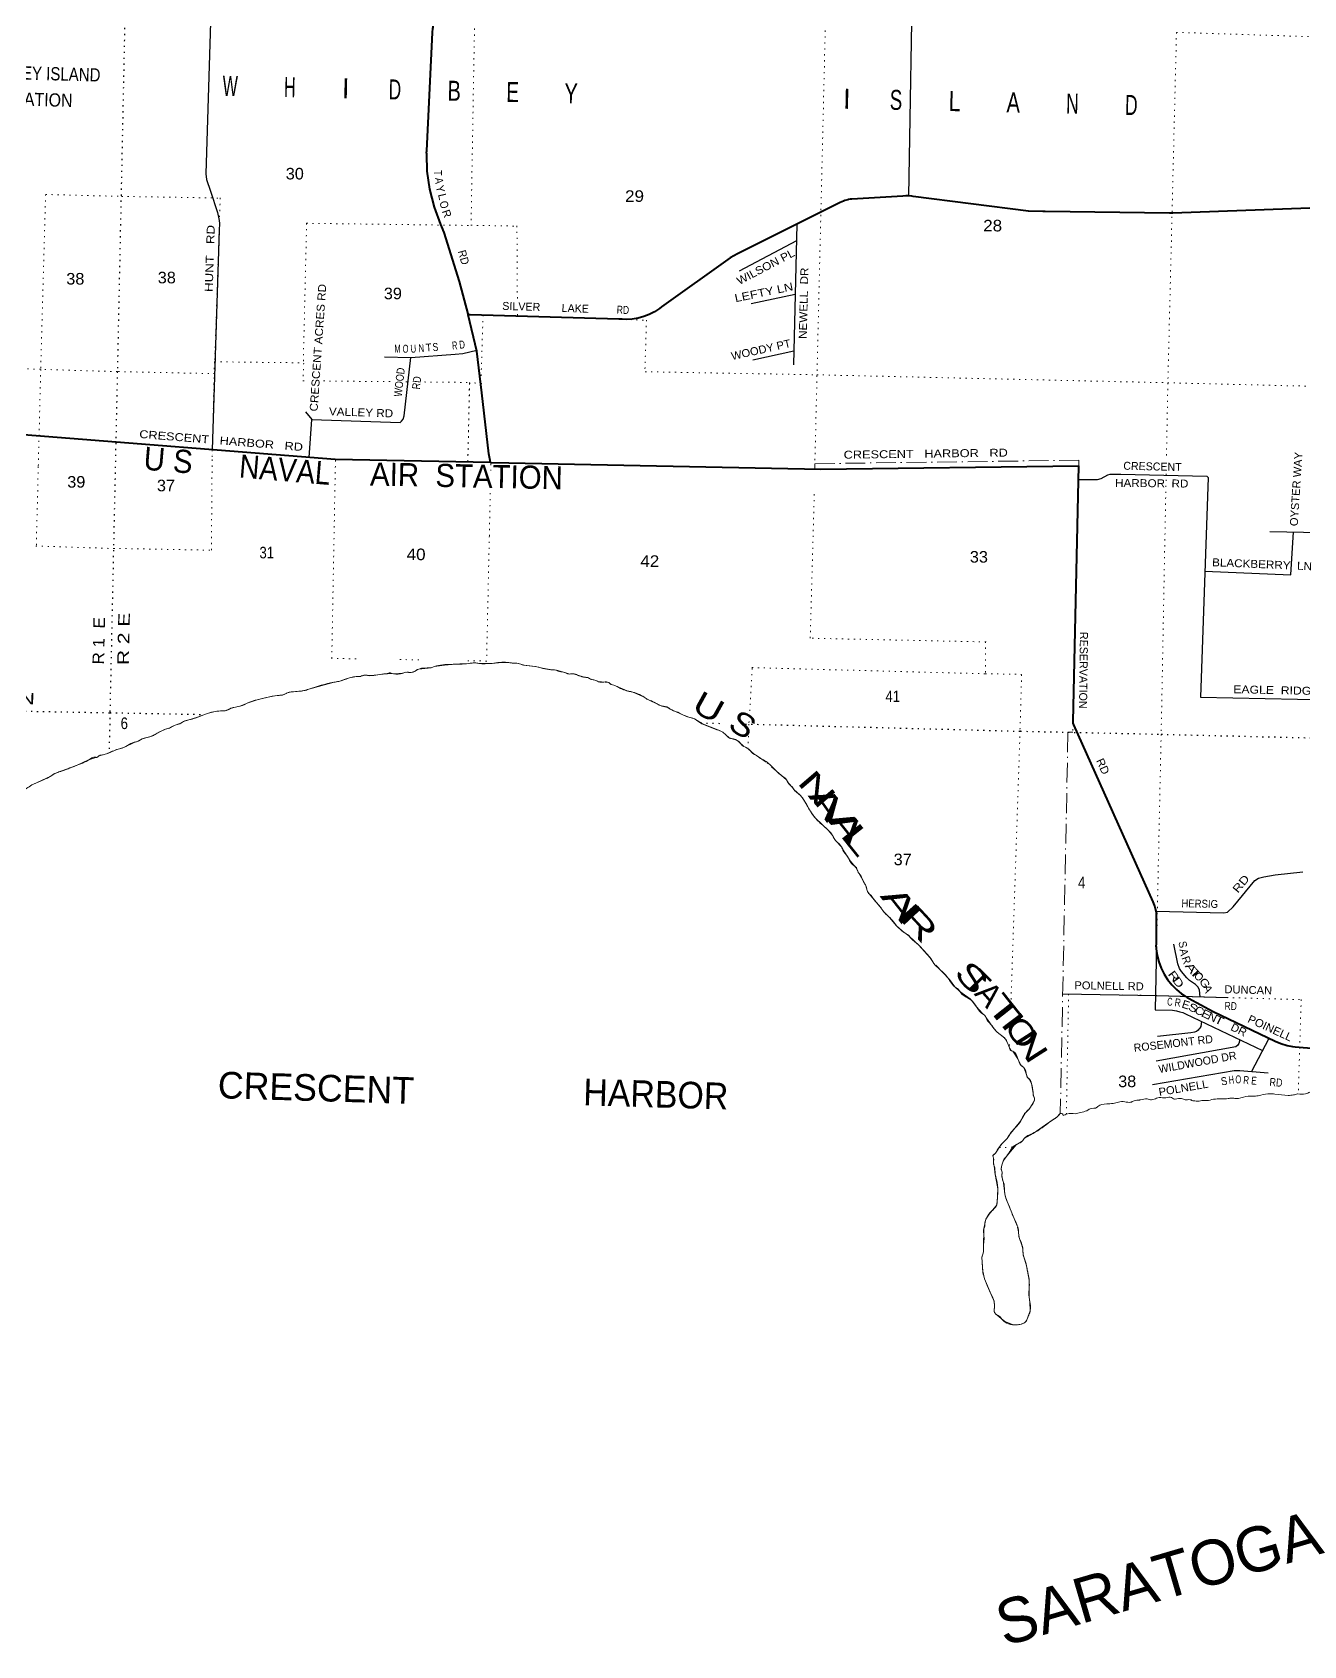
# Model space of a CAD drawing. Header units: feet. Extents: x -493433 to -244333, y 184684 to 373072.
# Drawn here: x -397222 to -377997, y 282114 to 306516 of the extents above; entities that cross this region are included whole.
import ezdxf
from ezdxf.enums import TextEntityAlignment as Align

# ---------------------------------------------------------------- set-up
doc = ezdxf.new("R2010")
doc.units = ezdxf.units.FT
doc.header["$LTSCALE"] = 60
doc.linetypes.add('DOT_DASHED', pattern=[7.7, 5, -1.2, 0.3, -1.2])
doc.linetypes.add('DOTTED', pattern=[1.5, 0.3, -1.2])
for name, color, linetype, lineweight in [('26', 7, 'Continuous', 40), ('27', 7, 'Continuous', 13), ('29', 7, 'Continuous', 25), ('30', 7, 'Continuous', 13), ('39', 7, 'Continuous', 13), ('41', 7, 'Continuous', 13), ('44', 7, 'DOT_DASHED', 13), ('6', 7, 'DOTTED', 25), ('7', 7, 'DOTTED', 13)]:
    doc.layers.add(name, color=color, linetype=linetype, lineweight=lineweight)
doc.layers.add('42', color=7, linetype='Continuous')

msp = doc.modelspace()

# ---------------------------------------------------------------- linework, layer by layer
at = {"layer": '26'}
for points in [[(-390630.73, 302244.44), (-390633.63, 302256.52), (-390759.99, 302746.54), (-390996.14, 303489.38), (-391006.7, 303522.57), (-391014.3, 303539.38), (-391045.77, 303608.91), (-391141.74, 303870.88), (-391209.81, 304141.46), (-391249.21, 304417.66), (-391258.6, 304671.47), (-391259.53, 304696.47), (-391258.33, 304721.47), (-391172.49, 306513.37), (-391164.33, 306572.29), (-391162.44, 306588.89), (-391158.82, 306605.21), (-391153.51, 306621.05), (-391151.11, 306626.31), (-391141.33, 306645.57)], [(-377902.24, 303855.8), (-379975.56, 303781.35), (-379998.48, 303780.52), (-380025.56, 303780.88), (-381906.24, 303805.43), (-381943.35, 303804.13), (-382158.3, 303809.79), (-383903.56, 304031.81), (-383923.97, 304035.58), (-383968.05, 304040.28), (-384012.37, 304040.33), (-384056.46, 304035.76), (-384830.92, 303990.87), (-384856, 303989.42), (-384880.92, 303985), (-384889.94, 303983.4), (-384936.57, 303970.75), (-384956.63, 303962.98), (-384981.54, 303953.32), (-385006.63, 303940.76), (-386509.62, 303188.23), (-386526.29, 303179.88), (-386559.62, 303163.23), (-386671.07, 303103.49), (-387707.01, 302363.35), (-387738.23, 302339.2), (-387812.93, 302289.95), (-387892.38, 302248.77), (-387975.69, 302216.12), (-388061.96, 302192.37), (-388150.23, 302177.75), (-388239.56, 302172.45), (-388303.95, 302175.37), (-388337.19, 302176.89), (-388353.95, 302177.38), (-390600.79, 302243.55), (-390630.73, 302244.44)], [(-390293.62, 300009.56), (-390299.35, 300040.06), (-390318.58, 300142.47), (-390423.11, 301061.5), (-390498.5, 301693.77), (-390630.73, 302244.44)], [(-390293.62, 300009.56), (-392640.95, 300054.79), (-397354.82, 300428.69), (-398694.46, 300545.54)], [(-390293.62, 300009.56), (-390018.51, 300004.26), (-385296.45, 299906.76), (-381400.72, 299956.4), (-381486.35, 296092.25), (-381486.94, 296065.84), (-381476.38, 296042.25), (-380278.59, 293366.05), (-380267.38, 293341.01), (-380258.46, 293316.05), (-380249.78, 293291.75), (-380225.54, 293201.24), (-380230.25, 292730.21), (-380230.61, 292694.51), (-380229.66, 292680.21), (-380227.81, 292652.45), (-380213.17, 292553.28), (-380188.25, 292456.18), (-380153.31, 292362.22), (-380108.74, 292272.43), (-380055.03, 292187.79), (-379992.77, 292109.22), (-379922.64, 292037.59), (-379845.4, 291973.69), (-379789.6, 291936.61), (-379759.39, 291916.54), (-379739.6, 291905.96), (-379367.08, 291706.83), (-378429.93, 291259.44), (-378341.28, 291221.57), (-378249.15, 291193.18), (-378164.51, 291176.04), (-378126.18, 291170.98), (-377821.11, 291148.86)]]:
    msp.add_lwpolyline(points, dxfattribs=at)
at = {"layer": '29'}
for p, q in [((-385659.17, 303614.04), (-385712.33, 301487.66)), ((-385665.53, 303359.77), (-386534.01, 302904.29)), ((-385685.77, 302549.88), (-386354.14, 302411.23)), ((-385707.2, 301692.77), (-386325.56, 301554.73)), ((-392990.77, 300661.2), (-393088.14, 300773.87)), ((-378510.18, 298967.66), (-377744.3, 298950.63)), ((-378785.19, 290795.74), (-378519.94, 291302.41))]:
    msp.add_line(p, q, dxfattribs=at)
for points in [[(-383968.05, 304040.28), (-383901.94, 307835.67), (-383881.48, 307873.73), (-383866.06, 307892.94), (-383816.51, 307919.23), (-383721.92, 307927.15), (-382363.23, 307905.88), (-382247.53, 307912.73), (-382192.3, 307922.48), (-381920.9, 308002.19), (-380957.9, 308279.97), (-380872.23, 308290.75), (-379896.54, 308348.31), (-378930.88, 308539.96), (-378783.43, 308560.77), (-378385.72, 308575.95), (-377765.6, 308611.14), (-377295.91, 308689.86)], [(-394521.66, 306831.19), (-394600.25, 304377.39), (-394586.65, 304287.47), (-394529.03, 304110.28), (-394421.04, 303787.93), (-394394.99, 303669.99), (-394391.74, 303624.5), (-394394.99, 303520.5), (-394500.56, 300202.38)], [(-391896.39, 301605.38), (-391499.28, 301598.48), (-390826.33, 301648.29), (-390712.91, 301659.96), (-390499.97, 301706.14)], [(-393035.23, 300086.06), (-392995.59, 300661.36), (-391657.73, 300616.56), (-391638.72, 300632.99), (-391612.73, 300665.49), (-391596.43, 300717.32), (-391497.41, 301598.62)], [(-381405.29, 299750.21), (-381115.55, 299751.39), (-381060.33, 299767.64), (-380958.84, 299824.38), (-380923.89, 299832.64), (-380761.01, 299831), (-379462.07, 299800.14), (-379441.34, 299784.69), (-379560.13, 296461.52), (-376133.75, 296387.44)], [(-379492.07, 298365.58), (-378191.65, 298312.1), (-378149.72, 298959.64)], [(-380231.14, 293222.15), (-379207.07, 293199.51), (-379150.55, 293210.2), (-379065.64, 293290.22), (-378736.04, 293687), (-378678.45, 293723.51), (-378599.61, 293745.5), (-378429.02, 293772.9), (-378012.27, 293819.7)], [(-380227.09, 292647.57), (-380227.09, 292473.14), (-380241.71, 291733.78), (-379980.48, 291724.46), (-379920.11, 291715.9), (-379868.13, 291702.9), (-379824.28, 291689.9), (-379784.28, 291672.87), (-378617.97, 291115.16)], [(-379564.34, 291924.96), (-379572.52, 292036.02), (-379597.5, 292079.52), (-379631, 292114.02), (-379725.2, 292175.77), (-379765.15, 292214.7), (-379845.4, 292312.27), (-379874.63, 292357.76), (-379898.44, 292425.26), (-379960.76, 292722.25)], [(-381638.56, 291971.02), (-380222.22, 291946.65), (-379150.22, 291915.77)], [(-379540.6, 291556.35), (-379554.66, 291480.28), (-379566.11, 291456.13), (-379580.64, 291438.03), (-379592.09, 291423.63), (-379616.28, 291405.11), (-379648.94, 291396), (-379701.54, 291385.36), (-380209.36, 291327)], [(-378960.53, 291278.97), (-378976.43, 291220.29), (-378992.74, 291197.76), (-379021.74, 291173.84), (-380229.84, 290953.94)], [(-378532.71, 290774.73), (-378965.3, 290810.72), (-379051.14, 290810.79), (-380284.13, 290597.88)]]:
    msp.add_lwpolyline(points, dxfattribs=at)
at = {"layer": '39'}
for points in [[(-398818.93, 293637.44), (-398655.15, 293864.28), (-398597.54, 293927.8), (-398564.13, 293991.72), (-398539.43, 294019.52), (-398393.42, 294176.26), (-398315.23, 294263.62), (-398273.82, 294323.38), (-398141.96, 294478.35), (-398090.51, 294535.92), (-397947.65, 294630.23), (-397761.46, 294778.23), (-397622.48, 294880.66), (-397547.18, 294917.66), (-397361.36, 295045.5), (-397340.95, 295059.27), (-397271.53, 295106.45), (-397086.38, 295196.01), (-396962.31, 295254.35), (-396880.72, 295305.36), (-396819.8, 295328.5), (-396598.51, 295409.36), (-396383.01, 295504.44), (-396259.15, 295550.69), (-396245.07, 295548.44), (-396210.33, 295574.05), (-396175.87, 295583.53), (-396121.18, 295596.7), (-395946.48, 295666.28), (-395861.32, 295691.02), (-395653.89, 295786.23), (-395637.73, 295787.97), (-395568.49, 295825.08), (-395412.33, 295872.79), (-395365.56, 295894.16), (-395227.08, 295968.39), (-395147.97, 295993.23), (-395092.99, 296022.53), (-394960.95, 296074.69), (-394936.44, 296092.41), (-394855.35, 296115.21), (-394758.02, 296143.77), (-394601.65, 296203.58), (-394431.45, 296247.01), (-394318.35, 296255.14), (-394306.25, 296254.94), (-394218.87, 296291.74), (-394081.15, 296323.64), (-393936.87, 296383.66), (-393707.8, 296448.25), (-393606.51, 296472.72), (-393489.28, 296486.83), (-393392.06, 296509.35), (-393377.76, 296519.18), (-393323, 296536.38), (-393114.85, 296559.01), (-393039.85, 296579.9), (-392662.79, 296686.29), (-392585.91, 296699.08), (-392441.85, 296747.01), (-392288.11, 296772.58), (-392278.03, 296772.4), (-392207.09, 296791.34), (-392112.4, 296785.69), (-391999.23, 296797.85), (-391876.97, 296813.43), (-391865.66, 296813.43), (-391857.76, 296813.56), (-391847.57, 296819.43), (-391758.93, 296813.87), (-391621.63, 296821.59), (-391587.1, 296835.11), (-391476.13, 296837.23), (-391433.47, 296854.64), (-391376.43, 296885.92), (-391210.73, 296903.22), (-391194.56, 296904.95), (-391139.8, 296922.15), (-390889.09, 296956.15), (-390622.6, 296969.7), (-390531.69, 296978.22), (-390471.31, 296971.13), (-390273.64, 296971.76), (-390035.38, 296985.79), (-389964.95, 296976.52), (-389874.33, 296968.92), (-389794.08, 296945.36), (-389625.03, 296924.3), (-389381.85, 296875.77), (-389305.3, 296870.42), (-389231.13, 296844.96), (-389225.08, 296844.85), (-389094.6, 296810.35), (-389044.09, 296815.52), (-388977.9, 296794.23), (-388887.67, 296764.45), (-388819.27, 296755.21)], [(-388819.27, 296755.21), (-388771.31, 296730.2), (-388715.03, 296719.15), (-388661.03, 296694.03), (-388578.43, 296688.57), (-388505.95, 296681.27), (-388470.16, 296652.44), (-388428, 296641.63), (-388326.04, 296591.5), (-388235.89, 296557.69), (-388197.75, 296546.95), (-388167.58, 296542.41), (-387967.4, 296458.32), (-387913.57, 296423.13), (-387843.47, 296395.71), (-387705.54, 296326.81), (-387603.14, 296300.86), (-387581.26, 296284.36), (-387463.19, 296231.92), (-387347.22, 296175.5), (-387200.86, 296126.61), (-387143.12, 296085.3), (-387047.17, 296037.28), (-386846.84, 295961.26), (-386838.81, 295959.1), (-386762.92, 295917.48), (-386721.29, 295876.45), (-386663.55, 295835.14), (-386647.45, 295832.84), (-386537.32, 295788.61), (-386485.91, 295731.28), (-386386.1, 295673.12), (-386302.83, 295593.07), (-386272.8, 295580.45), (-386213.15, 295533.06), (-386167.18, 295510.1), (-386020.06, 295390.64), (-385895.07, 295275.6), (-385823.5, 295217.92), (-385802.04, 295177.24), (-385762.59, 295128.18), (-385728.78, 295101.39), (-385703.33, 295058.62), (-385637.81, 295001.05), (-385629.85, 294994.87), (-385548.96, 294894.7), (-385441.32, 294711.42), (-385376.3, 294625.63), (-385231.51, 294490.09), (-385146.3, 294405.98), (-385077.72, 294293.93), (-384978.86, 294183.37), (-384965.4, 294146.85), (-384890.56, 294046.79), (-384878.85, 294024.41), (-384772.3, 293893.56), (-384756.35, 293883.2), (-384768.3, 293891.48), (-384766.5, 293879.35), (-384746.78, 293854.82), (-384741.23, 293826.5), (-384694.01, 293761.18), (-384653.33, 293667.76), (-384623.88, 293622.91), (-384597.25, 293533.76), (-384575.79, 293493.07), (-384549.95, 293472.46), (-384508.58, 293417.33), (-384386.15, 293272.09), (-384337.02, 293200.69), (-384299.32, 293165.77), (-384289.38, 293157.54), (-384147.04, 292997.85), (-384047.82, 292907.44), (-383970.13, 292853.69), (-383932.59, 292810.71), (-383809.46, 292703.77), (-383758.05, 292646.44), (-383637.53, 292507.29), (-383570.72, 292409.37), (-383487.37, 292333.36), (-383392.3, 292236.97), (-383272.11, 292079.69), (-383202.58, 292020.03), (-383198.7, 292011.9), (-383005.77, 291861.42), (-382946.77, 291777.76), (-382839.96, 291661.01), (-382814.11, 291640.41), (-382804.47, 291616.05), (-382727.68, 291511.92), (-382654.79, 291415.93), (-382565.86, 291342.06), (-382514.45, 291300.4)], [(-382764.31, 287516.47), (-382829.81, 287686.91), (-382850.32, 287779.99), (-382859.76, 287927.3), (-382862.67, 287989.83), (-382838.97, 288074.08), (-382838.03, 288126.47), (-382832.46, 288323.91), (-382837.05, 288404.62), (-382819.95, 288458.74), (-382819.36, 288490.99), (-382819.08, 288507.11), (-382789.29, 288593.27), (-382723.17, 288680.82), (-382642.84, 288774.16), (-382631.6, 288838.47), (-382622.82, 288989.49), (-382641.85, 289165.19), (-382662.51, 289250.21), (-382676.42, 289373.4), (-382686.1, 289395.75), (-382686.41, 289490.49), (-382695.87, 289524.92), (-382652.74, 289568.52), (-382648.56, 289576.51), (-382569.81, 289694.08), (-382532.75, 289735.77), (-382485.54, 289781.31), (-382435.78, 289857.05), (-382361.55, 289946.47), (-382266.63, 290065.77), (-382216.47, 290163.68), (-382150.75, 290229.07), (-382105.19, 290294.8), (-382067.2, 290388.87), (-382082.64, 290427.44), (-382089.69, 290484.01), (-382111.56, 290613.39), (-382160.44, 290698.89), (-382178.33, 290713.31), (-382185.89, 290741.66), (-382187.8, 290747.74), (-382222.23, 290851.14), (-382273.86, 290896.38), (-382314.68, 290981.74), (-382395.13, 291106.09), (-382423.17, 291116.66), (-382450.46, 291169.53)], [(-382514.45, 291300.4), (-382475.92, 291234.44), (-382458.46, 291190.28), (-382450.94, 291176.01), (-382450.45, 291169.51)], [(-374959.22, 290819.55), (-375103.04, 290721.87), (-375170.09, 290694.81), (-375259.76, 290643.96), (-375359.42, 290597.31), (-375436.37, 290580.5), (-375567.92, 290554.56), (-375612.25, 290557.35), (-375654.66, 290554.05), (-375763.32, 290568.02), (-375813.87, 290560.83), (-375902.66, 290558.34), (-376007.82, 290542.03), (-376090.64, 290535.4), (-376224.51, 290493.37), (-376234.56, 290495.56), (-376272.72, 290504.28), (-376379.8, 290494.05), (-376508.62, 290508.38), (-376532.95, 290500.74), (-376581.46, 290495.53), (-376633.62, 290510.54), (-376702.1, 290515.75), (-376768.67, 290514.89), (-376886.2, 290484.68), (-376991.11, 290482.47), (-377098.33, 290464.16), (-377185.22, 290455.6), (-377328.22, 290466.13), (-377465.47, 290460.44), (-377559.95, 290478.21), (-377573.95, 290484.49), (-377626.11, 290499.51), (-377726.85, 290505.29), (-377793.5, 290500.39), (-377904.68, 290486.19), (-377969.67, 290461.11), (-378088.3, 290459.8)], [(-378088.67, 290461.16), (-378151.5, 290444.1), (-378232.29, 290437.44), (-378435.64, 290457.08), (-378506.13, 290462.34), (-378645.65, 290442.58), (-378724.61, 290425.81), (-378871.95, 290420.29), (-379019.75, 290388.58), (-379088.15, 290397.83), (-379138.7, 290390.64), (-379360.78, 290378.36), (-379459.93, 290359.91), (-379536.55, 290361.25), (-379613.38, 290350.48), (-379621.41, 290352.64), (-379663.75, 290353.36), (-379711.81, 290372.34), (-379752.18, 290371.02), (-379788.47, 290371.65), (-379844.63, 290388.75), (-379939.54, 290382.32), (-379965.72, 290384.79), (-379997.57, 290407.51), (-380080.42, 290398.87), (-380185.19, 290404.71), (-380256.23, 290379.74), (-380298.75, 290370.39), (-380365.07, 290383.64), (-380466.17, 290369.26), (-380482.34, 290367.53), (-380559.21, 290354.74), (-380618.08, 290333.58), (-380700.64, 290341.06), (-380799.54, 290336.72), (-380878.57, 290315.92), (-380975.49, 290309.54), (-381109.37, 290267.5), (-381119.63, 290257.6), (-381226.93, 290235.27), (-381277.88, 290205.91), (-381369.11, 290179.27), (-381452.14, 290160.55), (-381587.41, 290152.81), (-381638.03, 290141.59), (-381637.81, 290153.68), (-381643.79, 290157.82), (-381673.92, 290164.38), (-381677.9, 290162.15)], [(-381677.9, 290162.15), (-381739.61, 290101.02), (-381800.82, 290061.76), (-382052.07, 289884.69), (-382223.29, 289784.84), (-382246.05, 289752.98), (-382331.75, 289698.02), (-382341.9, 289694.17), (-382492.35, 289515.36), (-382529.47, 289469.64), (-382567.9, 289351.37), (-382572.3, 289331.3), (-382557.15, 289276.6), (-382562.13, 289224.29), (-382549.21, 289157.54), (-382547.34, 289149.45), (-382535.75, 289121.03), (-382521.65, 289007.91), (-382501.62, 288888.63), (-382457.21, 288779.02), (-382383.89, 288594.33), (-382316.3, 288427.88), (-382300.65, 288288.52), (-382275.57, 288225.6), (-382245.06, 288128.32), (-382236.93, 288019.34), (-382225.56, 287978.83), (-382187.38, 287859.25), (-382172.74, 287776.34), (-382169.03, 287758.14), (-382150.61, 287661.07), (-382146.64, 287546.11), (-382149.58, 287382.89), (-382132.99, 287295.93), (-382130.12, 287231.38), (-382139.64, 287150.92), (-382169.17, 287078.86), (-382181.88, 287044.81), (-382221.06, 286997.12), (-382269.81, 286977.81), (-382342.61, 286966.97), (-382553, 287043.16), (-382582.55, 287081.97), (-382656.21, 287135.66), (-382679.64, 287178.39), (-382677.11, 287206.56), (-382674.77, 287224.67), (-382682.82, 287337.68), (-382698.26, 287376.25), (-382764.31, 287516.47)]]:
    msp.add_spline(points, degree=3, dxfattribs=at)
at = {"layer": '44'}
for points in [[(-398694, 300545.52), (-392640.95, 300054.79), (-390293.62, 300009.56), (-385389.89, 299908.68)], [(-385389.89, 299908.68), (-385388.05, 299990.94), (-381397.41, 300042.96)], [(-381397.41, 300042.96), (-381487.99, 295928.88), (-381561.31, 295930.76), (-381677.79, 290162.26)], [(-390173.21, 296979.94), (-390269.85, 296971.86), (-390463, 296970.96), (-390526.7, 296978.25), (-390617.25, 296970.07), (-390759.5, 296962.93), (-390989.95, 296946.16), (-391138.1, 296922.47), (-391190.15, 296905.6), (-391377.44, 296885.79), (-391394.75, 296879.72), (-391434.33, 296854.24), (-391478.33, 296836.59), (-391494.86, 296833.74), (-391533.41, 296835.09), (-391575.93, 296836.75), (-391629.05, 296820.63), (-391679.69, 296816.2), (-391751.42, 296813.98), (-391846.48, 296819.48), (-391861.46, 296813.47), (-391917.97, 296809.4), (-392001.16, 296797.62), (-392107.17, 296786.2), (-392129.01, 296785.2), (-392180.2, 296790.52), (-392215.1, 296790.38), (-392265.07, 296774.65), (-392344.9, 296765.76), (-392427.57, 296750.48), (-392493.37, 296730.43), (-392571.74, 296702.74), (-392655.66, 296688.09), (-392894.25, 296620.99), (-393112.7, 296559.6), (-393153.22, 296551.1), (-393307.09, 296538.92), (-393363.89, 296524.76), (-393393.56, 296508.85), (-393433.41, 296497.48), (-393480.38, 296488.2), (-393592.65, 296475.3), (-393821.12, 296417.57), (-393958.94, 296376.04), (-394084.91, 296322.4), (-394174.38, 296302.1), (-394227, 296289.04), (-394295.96, 296256.96), (-394419.39, 296248.66), (-394509.99, 296231.06), (-394604.05, 296202.76), (-394722.43, 296155.88), (-394937.36, 296092.11), (-394963.34, 296073.59), (-395088.88, 296024.44), (-395141.37, 295996.34), (-395224.95, 295969.38), (-395387.88, 295883.55), (-395442.47, 295861.69), (-395559.24, 295828.3), (-395619.43, 295796.6), (-395683.7, 295774.38), (-395826.31, 295704.34), (-395858.06, 295692.11), (-395955.48, 295663.08), (-396070.07, 295614.47), (-396135.43, 295593), (-396208.33, 295574.63), (-396217.54, 295570.53), (-396238.03, 295552.04), (-396244.72, 295548.56), (-396257.13, 295550.96), (-396261.52, 295549.9), (-396381.26, 295505.19), (-396542.92, 295432.04), (-396588.14, 295413.35), (-396789.86, 295339.48), (-396881.69, 295304.97), (-396951.34, 295260.25), (-397006.07, 295233.69), (-397223.61, 295133.36)], [(-383647.19, 292518.84), (-383815.73, 292710.21), (-383884.21, 292769.46), (-383967.34, 292851.1), (-384063.89, 292921.1), (-384157.47, 293008.62), (-384255.55, 293123.16), (-384348.39, 293214.8), (-384404.2, 293294.05), (-384566.23, 293484.78), (-384592.15, 293521.49), (-384622.33, 293619.53), (-384722.01, 293799.45), (-384768.06, 293884.18), (-384852.83, 293987.08), (-384938.13, 294109.47), (-384982.97, 294189.33), (-385076.21, 294291.85), (-385116.64, 294363.5), (-385181.33, 294441.57), (-385381.01, 294630.46), (-385437.8, 294706.11), (-385511.72, 294832.72), (-385577.44, 294935.91), (-385615.44, 294981.08), (-385702.75, 295058.07), (-385724.68, 295096.15), (-385788.83, 295159.2), (-385818.27, 295211.3), (-386122.92, 295476.64), (-386270.67, 295579.04), (-386303.26, 295593.36), (-386396.94, 295680.57), (-386469.87, 295720.63), (-386541.47, 295791.21), (-386573.64, 295807.94), (-386637.13, 295829.95), (-386687.61, 295849.22), (-386779.47, 295929.47), (-386856.92, 295964.76), (-387089.24, 296056.8), (-387208.14, 296130.02), (-387328.96, 296167.87), (-387584.58, 296286.24), (-387609.82, 296303.72), (-387700.42, 296324.67), (-387882.51, 296410.61), (-387991.6, 296471.15), (-388116.92, 296526.9), (-388172.9, 296543.52), (-388228.41, 296555.29), (-388430.02, 296642.48), (-388466.67, 296651.24), (-388503.16, 296680.63), (-388561.5, 296687.21), (-388667.81, 296695.38), (-388714.12, 296718.86), (-388763.87, 296727.12), (-388821, 296755.67), (-388893.98, 296766.51), (-388988.45, 296797.68), (-389042.14, 296814.91), (-389093.73, 296810.25), (-389170.32, 296831.01), (-389297.18, 296868.79), (-389390.24, 296877.23), (-389505.09, 296900.53), (-389614.2, 296922.45), (-389783.25, 296943.62), (-389870.31, 296968.31), (-389914.65, 296972.63), (-390031.57, 296985.58), (-390173.21, 296979.94)], [(-381677.79, 290162.26), (-381731.53, 290107.38), (-381902.98, 289990.15), (-382087.33, 289862.41), (-382223.35, 289784.8), (-382242.94, 289756.04), (-382271.73, 289733.64), (-382345.24, 289690.52), (-382480.42, 289529.87), (-382539, 289453.82), (-382560.14, 289384.19), (-382572.49, 289327.34), (-382557.11, 289274.63), (-382562.63, 289235.23), (-382557.29, 289197.2), (-382534.65, 289114.72), (-382514.59, 288946.99), (-382499.23, 288882.21), (-382443.79, 288745.23), (-382323.44, 288445.75), (-382307.63, 288375.17), (-382304.44, 288303.2), (-382252.54, 288155.93), (-382241.98, 288109.69), (-382238.9, 288028.85), (-382219.65, 287960.3), (-382187.18, 287858.39), (-382148.55, 287644.85), (-382149.68, 287385.72), (-382136.14, 287314.89), (-382132.76, 287180.34), (-382189.08, 287030.4), (-382220.77, 286997.32), (-382262.23, 286979.89), (-382311.61, 286969.01), (-382402.13, 286973.28), (-382516.12, 287018.22), (-382655.74, 287135.16), (-382679.62, 287176.06), (-382672.94, 287247.74), (-382679.25, 287324.81), (-382705.53, 287391.99), (-382822.25, 287664.34), (-382850.25, 287779.14), (-382862.51, 287984.14), (-382838.98, 288073.77), (-382837.65, 288141.11), (-382831.5, 288425.1), (-382804.17, 288566.8), (-382754.09, 288641.87), (-382651.04, 288760.78), (-382638.54, 288783.77), (-382632.88, 288817.18), (-382624.2, 289024.2), (-382665.9, 289270.83), (-382671.72, 289337.12), (-382688.31, 289416.95), (-382686.32, 289489.32), (-382695.26, 289526.88), (-382674.67, 289548.3), (-382655.35, 289564.63), (-382580.24, 289680.52), (-382545.27, 289722.4), (-382483.43, 289783.82), (-382450.32, 289836.12), (-382281.79, 290046.3), (-382211.38, 290170.07), (-382159.9, 290218.81), (-382126.46, 290261.33), (-382087.43, 290326.44), (-382069.45, 290372.43), (-382068.05, 290395.48), (-382083.54, 290433.94), (-382112.51, 290617.45), (-382147.26, 290681.43), (-382175.49, 290709.16), (-382197.27, 290777.41), (-382226.72, 290859.16), (-382264.44, 290885.86), (-382279.53, 290906.76), (-382318.76, 290989.15), (-382373.23, 291076.63), (-382396.85, 291107.79), (-382417.37, 291112.75), (-382425.78, 291120.25), (-382440.57, 291144.97), (-382475.62, 291233.81), (-382516.08, 291302.14), (-382633.26, 291394.04), (-382680.16, 291447.37), (-382795.44, 291603.65), (-382818.75, 291645.01), (-382853.96, 291675.46), (-382946.56, 291777.51), (-383008.81, 291865.11), (-383042.4, 291897.21), (-383196.72, 292009.66), (-383273.58, 292081.44), (-383352.68, 292188.89), (-383594.29, 292440.61), (-383647.19, 292518.84)]]:
    msp.add_lwpolyline(points, dxfattribs=at)
at = {"layer": '6'}
for p, q in [((-395820.29, 306851.11), (-395935.79, 301390.1)), ((-395935.86, 301385.23), (-396048.21, 296235.5)), ((-398770.83, 296275.15), (-396049.74, 296225.14)), ((-396046.19, 296235.47), (-396061.43, 295618.06)), ((-396048.62, 296225.14), (-394615.12, 296198.72)), ((-387118.03, 296071.69), (-386783.22, 296062.96)), ((-386441.34, 296054.04), (-382288.82, 295945.76)), ((-382280.23, 295945.81), (-380159.42, 295899.74)), ((-380152.71, 295899.11), (-374854.46, 295773.1))]:
    msp.add_line(p, q, dxfattribs=at)
at = {"layer": '7'}
for p, q in [((-385229.95, 306632.74), (-385388.34, 300001.32)), ((-379921.01, 306514.83), (-380050.8, 301217.18)), ((-379921.01, 306514.83), (-374605, 306342.13)), ((-397019.52, 304063.65), (-397095.75, 301418.02)), ((-394380.14, 304010.27), (-394463.61, 301533.65)), ((-393073.86, 303628.99), (-393123.84, 301515.16)), ((-393075.91, 303627.01), (-390587.44, 303594.28)), ((-390589.43, 303596.34), (-389895.77, 303584.4)), ((-389893.69, 303588.39), (-389887.28, 302464.09)), ((-390406.03, 302238.48), (-390438.73, 301202.88)), ((-389887.92, 302223.52), (-390404.01, 302238.45)), ((-389887.92, 302223.52), (-387936.54, 302161.69)), ((-389886.08, 302253.08), (-389885.91, 302223.48)), ((-387936.5, 302163.7), (-387958.68, 301377.88)), ((-397097.06, 301420.11), (-398678.15, 301457.3)), ((-395935.9, 301384.05), (-397103.14, 301418.2)), ((-394462.01, 301352.7), (-395933.88, 301384.02)), ((-394465.81, 301529.18), (-394473.79, 301351.83)), ((-394465.83, 301532.52), (-393120.93, 301516.32)), ((-393117.83, 301513.04), (-393130.55, 301253.22)), ((-387954.58, 301381.85), (-385359.32, 301335.34)), ((-394491.29, 300556.47), (-394471.58, 301356.31)), ((-393128.68, 301245.12), (-393058.81, 301244.42)), ((-392818.57, 301242.03), (-391795.29, 301231.82)), ((-391571.13, 301229.58), (-391512.6, 301229)), ((-391291.69, 301226.79), (-390617.94, 301220.07)), ((-390607.93, 301215.87), (-390637.54, 300014.92)), ((-390612.11, 301207.89), (-390635.52, 300014.89)), ((-390426.63, 301202.67), (-390611.92, 301217.96)), ((-380050.87, 301213.15), (-380072.74, 300071.9)), ((-394502.71, 300092.73), (-394497.59, 300300.48)), ((-394513.84, 298684.59), (-394502.14, 300125.71)), ((-392639.7, 300055.41), (-390284.53, 300016.91)), ((-390287.09, 299986.71), (-390289.27, 299887.49)), ((-380077.23, 299837.67), (-380152.68, 295901.13)), ((-390296.78, 299546.15), (-390311.45, 298879.14)), ((-385459.34, 297353.48), (-385398.3, 299528.47)), ((-397169.09, 298746.3), (-395993.88, 298707.98)), ((-395993.84, 298710), (-394513.87, 298682.57)), ((-390310.99, 298900.38), (-390352.66, 297006.41)), ((-382802.04, 297295.5), (-385465.42, 297351.56)), ((-382805.96, 297301.62), (-382810.74, 296811.86)), ((-392325.86, 297040.36), (-392695.64, 297046.72)), ((-391376.04, 297024.01), (-391669.98, 297029.07)), ((-390350.65, 297006.37), (-390645.4, 297011.44)), ((-386336.82, 296898.92), (-386386.02, 296052.6)), ((-386340.71, 296907.06), (-382811.14, 296813.56)), ((-382813.06, 296815.45), (-382262.26, 296804.4)), ((-382262.3, 296802.38), (-382287.88, 295948.63)), ((-386386.15, 296052.6), (-386401.35, 295683.26)), ((-382285.64, 295954.13), (-382426.63, 291755.54)), ((-380152.73, 295896.93), (-380238.05, 291947.66)), ((-381552.15, 291970.84), (-381585.36, 290152.93)), ((-381554.39, 291969.7), (-380238.05, 291947.66)), ((-382444.97, 291209.33), (-382446.58, 291161.41)), ((-382601.84, 289649.95), (-382377.34, 289654.31))]:
    msp.add_line(p, q, dxfattribs=at)
for points in [[(-390427.13, 312070.01), (-390532.81, 306752.34), (-390587.41, 303596.3)], [(-397019.68, 304062.38), (-395872.34, 304033.88), (-394384.21, 304008.33)], [(-397094.64, 301418.03), (-397131.14, 299948.3), (-397161.14, 298740.11)], [(-385359.32, 301335.34), (-380052.86, 301215.2), (-374704.04, 301084.27), (-369502.64, 300995.99)], [(-392693.58, 297048.7), (-392646.62, 299574.13), (-392637.75, 300051.34)], [(-380236.04, 291947.62), (-378034.73, 291885.34), (-378079.84, 290462.16)]]:
    msp.add_lwpolyline(points, dxfattribs=at)

# ---------------------------------------------------------------- texts
at = {"layer": '27'}
for s, height, rotation, width, p in [('T', 121, 271.439, 0.85, (-391150.36, 304428.11)), ('A', 121, 275.954, 0.85, (-391134.33, 304310.83)), ('L', 121, 283.205, 1.05, (-391088.37, 304061.36)), ('O', 121, 285.173, 0.9, (-391066.73, 303946.98)), ('RD', 121, 285.636, 0.95, (-390787.71, 303202.4)), ('RD', 121, 358.312, 0.8, (-388385.93, 302260.51)), ('CRESCENT   HARBOR   RD', 120, 355.392, 1.2, (-395608.37, 300381.9)), ('CRESCENT   HARBOR   RD', 120, 0.747, 1.2, (-384952.54, 300066.62)), ('RD', 121, 294.112, 1.05, (-381138.77, 295501.42)), ('POINELL', 121, 335.374, 1.05, (-378855.73, 291550.42))]:
    msp.add_text(s, height=height, rotation=rotation, dxfattribs=dict(at, width=width)).set_placement(p)
for s, rotation, p in [('Y', 283.018, (-391123.34, 304186.12)), ('R', 288.632, (-391029.19, 303809.37)), ('SILVER', 358.186, (-390117, 302318.28)), ('LAKE', 358.185, (-389219.74, 302286.5)), ('RESERVATION', 269.301, (-381380.07, 297447.71))]:
    msp.add_text(s, height=121, rotation=rotation, dxfattribs=at).set_placement(p)
at = {"layer": '30'}
for s, rotation, width, p in [('HUNT   RD', 88.178, 1.25, (-394494.75, 302586.29)), ('WILSON PL', 27.675, 1.1, (-386530.98, 302692.97)), ('NEWELL  DR', 88.568, 1.1, (-385512.54, 301876.92)), ('CRESCENT ACRES RD', 86.058, 1.1, (-392908.96, 300777.86)), ('LEFTY LN', 11.719, 1.2, (-386588.02, 302432.96)), ('WOODY PT', 12.584, 1.05, (-386638.81, 301557.19)), ('WOOD', 83.589, 0.85, (-391636.68, 300999.36)), ('RD', 83.589, 0.85, (-391361.83, 301110.41)), ('VALLEY RD', 358.082, 1.1, (-392737.97, 300723.85)), ('OYSTER WAY', 86.295, 1.05, (-378088.11, 299043.11)), ('HARBOR  RD', 359.423, 1.1, (-380849.66, 299641.33)), ('BLACKBERRY  LN', 357.645, 1.1, (-379384.03, 298441.84)), ('EAGLE  RIDGE  RD', 358.761, 1.15, (-379062.92, 296520.79)), ('RD', 50.284, 1.25, (-378992.5, 293487.82)), ('HERSIG', 358.734, 0.9, (-379847.23, 293283.68)), ('POLNELL RD', 359.041, 1.05, (-381465.28, 292043.96)), ('DUNCAN ', 358.35, 1.05, (-379197.24, 291984.14)), ('RD', 358.379, 0.8, (-379194.92, 291732.26)), ('DR', 334.444, 1.05, (-379114.01, 291429.03)), ('POLNELL', 9.797, 1.05, (-380179.15, 290427.47)), ('RD', 355.244, 0.85, (-378518.86, 290583.18))]:
    msp.add_text(s, height=120, rotation=rotation, dxfattribs=dict(at, width=width)).set_placement(p)
for s, rotation, width, p in [('D', 5.875, 0.75, (-390717.57, 301732.91)), ('M', 359.005, 0.7, (-391701.7, 301672.01)), ('O', 359.005, 0.65, (-391578.42, 301669.86)), ('U', 4.233, 0.75, (-391456.04, 301671.15)), ('N', 4.233, 0.7, (-391335.05, 301679.63)), ('T', 4.233, 0.9, (-391223.32, 301688.14)), ('S', 4.233, 0.8, (-391121.83, 301696.61)), ('R', 4.233, 0.7, (-390830.24, 301719.89)), ('S', 281.851, 0.95, (-379882.78, 292707.51)), ('A', 306.437, 1.55, (-379749.02, 292328.63)), ('T', 312.741, 1.95, (-379676.14, 292240.93)), ('R', 306.437, 1.4, (-380008.91, 292205.13)), ('D', 306.437, 1.4, (-379940.69, 292110.88)), ('G', 304.867, 1.25, (-379541.85, 292099.95)), ('A', 290.212, 1.15, (-379502.3, 292028.93)), ('C', 357.957, 0.7, (-380022.77, 291794.15)), ('R', 351.93, 0.8, (-379909.08, 291782.23)), ('E', 341.487, 1.05, (-379798.12, 291752.49)), ('S', 334.444, 1.25, (-379694.74, 291707.79)), ('C', 334.444, 1.15, (-379600.15, 291661.92)), ('E', 334.444, 1.25, (-379498.27, 291611.58)), ('N', 334.444, 1.15, (-379402.31, 291566.53)), ('T', 334.444, 1.4, (-379299.91, 291518.44)), ('S', 9.797, 0.9, (-379190.96, 290594.74)), ('H', 6.797, 0.7, (-379085.05, 290612.58)), ('O', 359.244, 0.65, (-378987.32, 290620.07)), ('R', 355.244, 0.75, (-378872.02, 290610.14)), ('E', 355.244, 0.8, (-378753, 290600.78))]:
    msp.add_text(s, height=120, rotation=rotation, dxfattribs=dict(at, width=width)).set_placement(p, align=Align.CENTER)
for s, rotation, p in [('CRESCENT', 358.639, (-380726.43, 299900.67)), ('ROSEMONT RD', 6.556, (-380560.53, 291095.92)), ('WILDWOOD DR', 10.316, (-380179.65, 290773.22))]:
    msp.add_text(s, height=120, rotation=rotation, dxfattribs=at).set_placement(p)
for s, rotation, p in [('A', 281.851, (-379865.49, 292590.98)), ('R', 289.43, (-379827.02, 292464.06)), ('O', 314.754, (-379623.9, 292192.73))]:
    msp.add_text(s, height=120, rotation=rotation, dxfattribs=at).set_placement(p, align=Align.CENTER)
at = {"layer": '41'}
for s, height, rotation, p in [('CRESCENT', 403.3, 358.307, (-394420.52, 290395.18)), ('SARATOGA', 680.5, 16.302, (-382526.2, 282101.93))]:
    msp.add_text(s, height=height, rotation=rotation, dxfattribs=at).set_placement(p)
at = {"layer": '41', "width": 0.95}
msp.add_text('HARBOR', height=403.3, rotation=358.305, dxfattribs=at).set_placement((-388894.65, 290288))
at = {"layer": '42'}
for s, rotation, width, p in [('W', 358.761, 0.6, (-394346.79, 305555.62)), ('H', 358.761, 0.6, (-393418.15, 305535.54)), ('D', 358.76, 0.65, (-391837.07, 305501.33)), ('B', 358.76, 0.75, (-390946.53, 305482.05)), ('E', 358.759, 0.7, (-390055.98, 305462.77)), ('Y', 358.759, 0.75, (-389179.73, 305443.79)), ('S', 358.757, 0.7, (-384259.13, 305344.08)), ('L', 358.756, 0.8, (-383368.59, 305324.75)), ('A', 358.756, 0.75, (-382492.33, 305305.72)), ('N', 358.755, 0.65, (-381592.26, 305286.16)), ('D', 358.755, 0.65, (-380701.72, 305266.82))]:
    msp.add_text(s, height=302.5, rotation=rotation, dxfattribs=dict(at, width=width)).set_placement(p)
for rotation, p in [(358.76, (-392541.89, 305516.58)), (358.757, (-384963.94, 305359.37))]:
    msp.add_text('I', height=302.5, rotation=rotation, dxfattribs=at).set_placement(p)
at = {"layer": '44'}
for s, height, rotation, width, p in [('WHIDBEY ISLAND', 200, 358.379, 0.85, (-398138.04, 305823.83)), ('AIR STATION', 200, 358.379, 0.9, (-398126.88, 305427.25)), ('U S', 350, 355.266, 0.95, (-395548.96, 299901.28)), ('NAVAL', 350, 355.266, 0.9, (-394103.27, 299783.11)), ('AIR  STATION', 350, 358.842, 0.95, (-392117.59, 299661.53))]:
    msp.add_text(s, height=height, rotation=rotation, dxfattribs=dict(at, width=width)).set_placement(p)
for s, rotation, width, p in [('U', 331.068, 1.3, (-387079.14, 296157.21)), ('S', 328.448, 1.15, (-386569.02, 295897.72)), ('N', 310.567, 1.65, (-385487.82, 294956.81)), ('A', 305.371, 1.65, (-385349.7, 294759.8)), ('V', 311.584, 1.8, (-385170.61, 294557.19)), ('A', 308.475, 1.75, (-385039.34, 294400.98)), ('L', 308.648, 1.8, (-384874.48, 294194.69)), ('A', 308.327, 1.75, (-384243.32, 293236.23)), ('I', 311.916, 1.75, (-384098.29, 293073.66)), ('R', 312.949, 1.65, (-383938.43, 292911.74)), ('S', 312.919, 1.5, (-383142.69, 292102.94)), ('T', 308.442, 1.8, (-382661.84, 291601.94)), ('I', 307.071, 1.5, (-382533.5, 291444.39)), ('O', 306.954, 1.3, (-382401.8, 291285.91)), ('N', 302.572, 1.4, (-382263.71, 291088.54))]:
    msp.add_text(s, height=350, rotation=rotation, dxfattribs=dict(at, width=width)).set_placement(p, align=Align.CENTER)
for s, rotation, p in [('T', 314.938, (-383051.24, 292027.96)), ('A', 311.382, (-382886.5, 291852.43))]:
    msp.add_text(s, height=350, rotation=rotation, dxfattribs=at).set_placement(p, align=Align.CENTER)
at = {"layer": '6'}
for s, rotation, width, p in [('R 2 E', 88.75, 1.35, (-395762.89, 296944.41)), ('R 1  E', 88.75, 1.1, (-396137.5, 296952.69)), ('T 33 N', 358.947, 1.35, (-398132.09, 296366.54))]:
    msp.add_text(s, height=175, rotation=rotation, dxfattribs=dict(at, width=width)).set_placement(p)
at = {"layer": '7'}
for s, width, p in [('30', 1.05, (-393389.4, 304289.98)), ('29', 1.1, (-388258.45, 303950.48)), ('28', 1.1, (-382843.34, 303504.37)), ('38', 1.05, (-396707.86, 302700.51)), ('38', 1.05, (-395324.86, 302718.6)), ('39', 1.05, (-391906.37, 302477.74)), ('39', 1.05, (-396693.16, 299629.18)), ('37', 1.05, (-395337.3, 299573.77)), ('31', 0.85, (-393786.94, 298559.42)), ('40', 1.1, (-391561.47, 298532.28)), ('33', 1.05, (-383045.22, 298494.97)), ('42', 1.1, (-388027.64, 298430.51)), ('41', 0.85, (-384320.79, 296385.97)), ('6', 0.85, (-395885.76, 295977.74)), ('37', 1.05, (-384197.49, 293918.8)), ('4', 0.85, (-381410.16, 293568.92)), ('38', 1.05, (-380802.58, 290562.09))]:
    msp.add_text(s, height=175, dxfattribs=dict(at, width=width)).set_placement(p)

doc.saveas('drawing.dxf')
